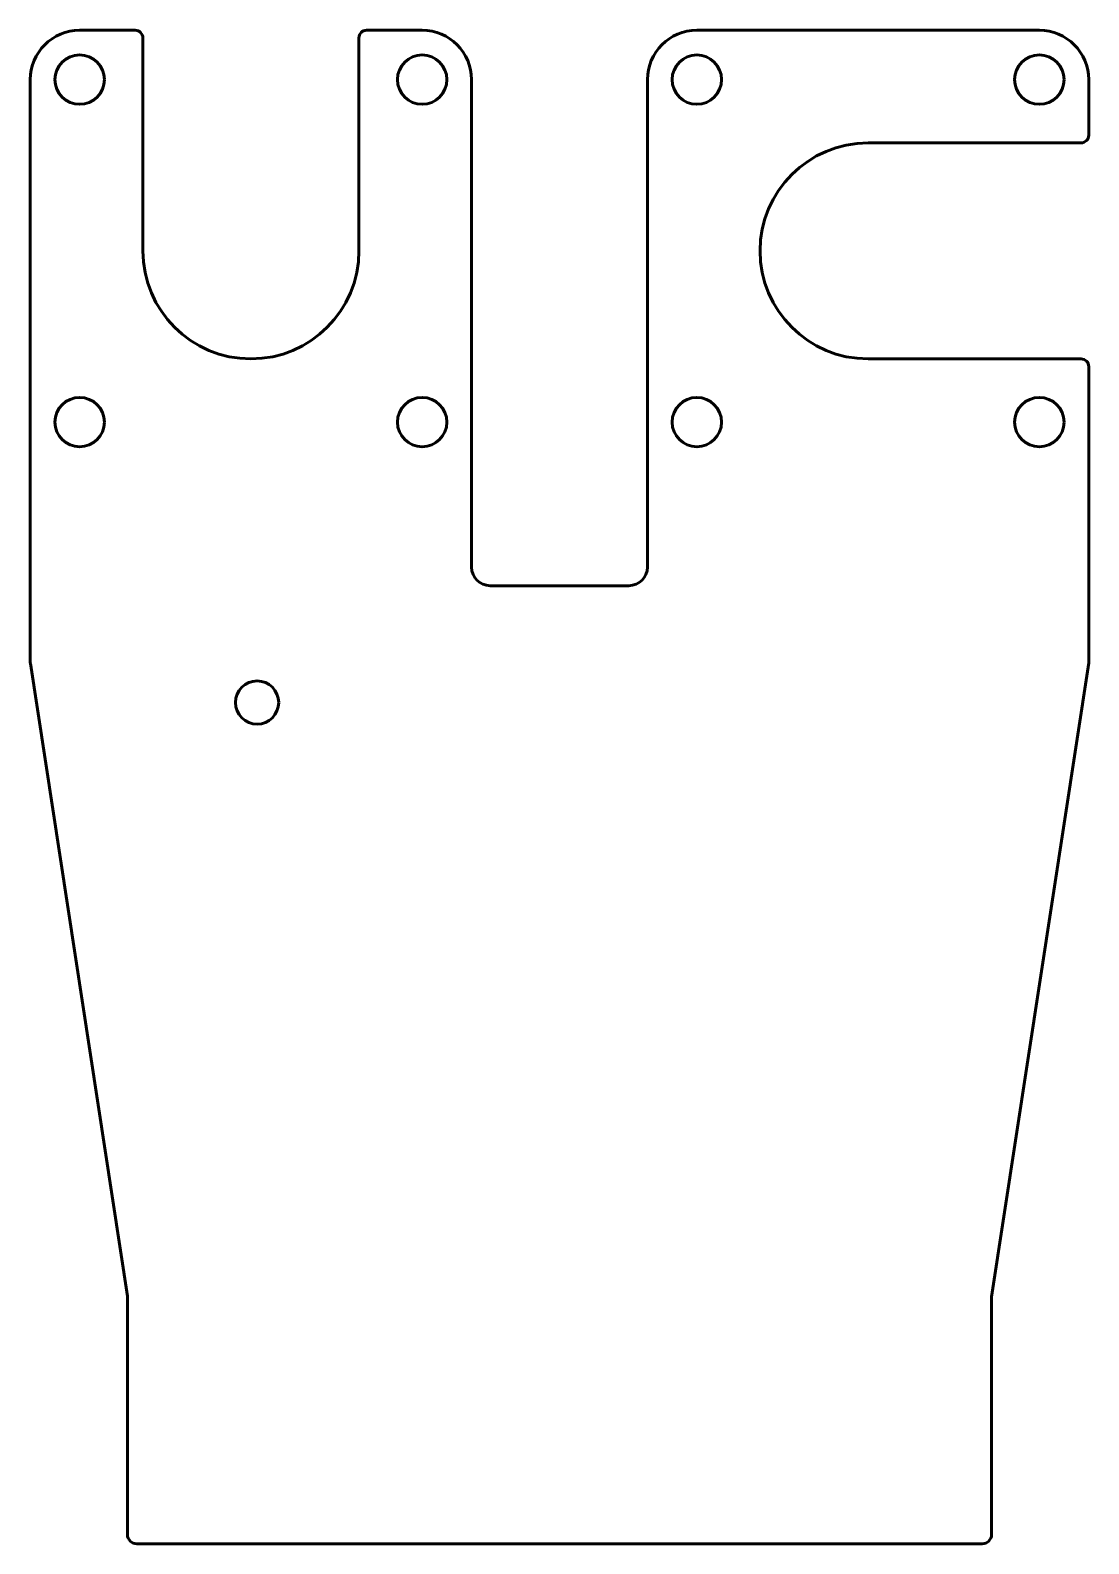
# Model space of a CAD drawing. Header units: millimetres. Extents: x -35 to 308, y 0 to 491.
import ezdxf

# ---------------------------------------------------------------- set-up
doc = ezdxf.new("R2010")
doc.units = ezdxf.units.MM
doc.linetypes.add('K5LT_BASIC', pattern=[0])

msp = doc.modelspace()

# ---------------------------------------------------------------- linework, layer by layer
at = {"color": 150, "linetype": 'K5LT_BASIC', "lineweight": 60, "true_color": 0x0080ff}
for p, q in [((-18.5, 490.5), (-0.5, 490.5)), ((2, 488), (2, 419)), ((72, 419), (72, 488)), ((74.5, 490.5), (92.5, 490.5)), ((181.5, 490.5), (292.5, 490.5)), ((-34.5, 285.73), (-34.5, 474.5)), ((108.5, 474.5), (108.5, 316.5)), ((165.5, 316.5), (165.5, 474.5)), ((308.5, 474.5), (308.5, 456.5)), ((306, 454), (237, 454)), ((237, 384), (306, 384)), ((308.5, 381.5), (308.5, 285.5)), ((114.5, 310.5), (159.5, 310.5)), ((-3.03, 80.23), (-34.47, 285.27)), ((308.5, 285.5), (277, 80)), ((-3, 3), (-3, 79.77)), ((277, 80), (277, 3)), ((274, 0), (0, 0))]:
    msp.add_line(p, q, dxfattribs=at)
for centre, radius in [((-18.5, 474.5), 8), ((92.5, 474.5), 8), ((181.5, 474.5), 8), ((292.5, 474.5), 8), ((-18.5, 363.5), 8), ((92.5, 363.5), 8), ((181.5, 363.5), 8), ((292.5, 363.5), 8), ((39, 272.63), 7)]:
    msp.add_circle(centre, radius, dxfattribs=at)
for centre, radius, start, end in [((-18.5, 474.5), 16, 90, 180), ((-0.5, 488), 2.5, 0, 90), ((74.5, 488), 2.5, 90, 180), ((92.5, 474.5), 16, 0, 90), ((181.5, 474.5), 16, 90, 180), ((292.5, 474.5), 16, 0, 90), ((306, 456.5), 2.5, 270, 0), ((237, 419), 35, 90, 270), ((37, 419), 35, 180, 0), ((306, 381.5), 2.5, 0, 90), ((114.5, 316.5), 6, 180, 270), ((159.5, 316.5), 6, 270, 0), ((-31.5, 285.73), 3, 180, 188.7147), ((-6, 79.77), 3, 0, 8.7147), ((0, 3), 3, 180, 270), ((274, 3), 3, 270, 0)]:
    msp.add_arc(centre, radius, start, end, dxfattribs=at)

doc.saveas('drawing.dxf')
